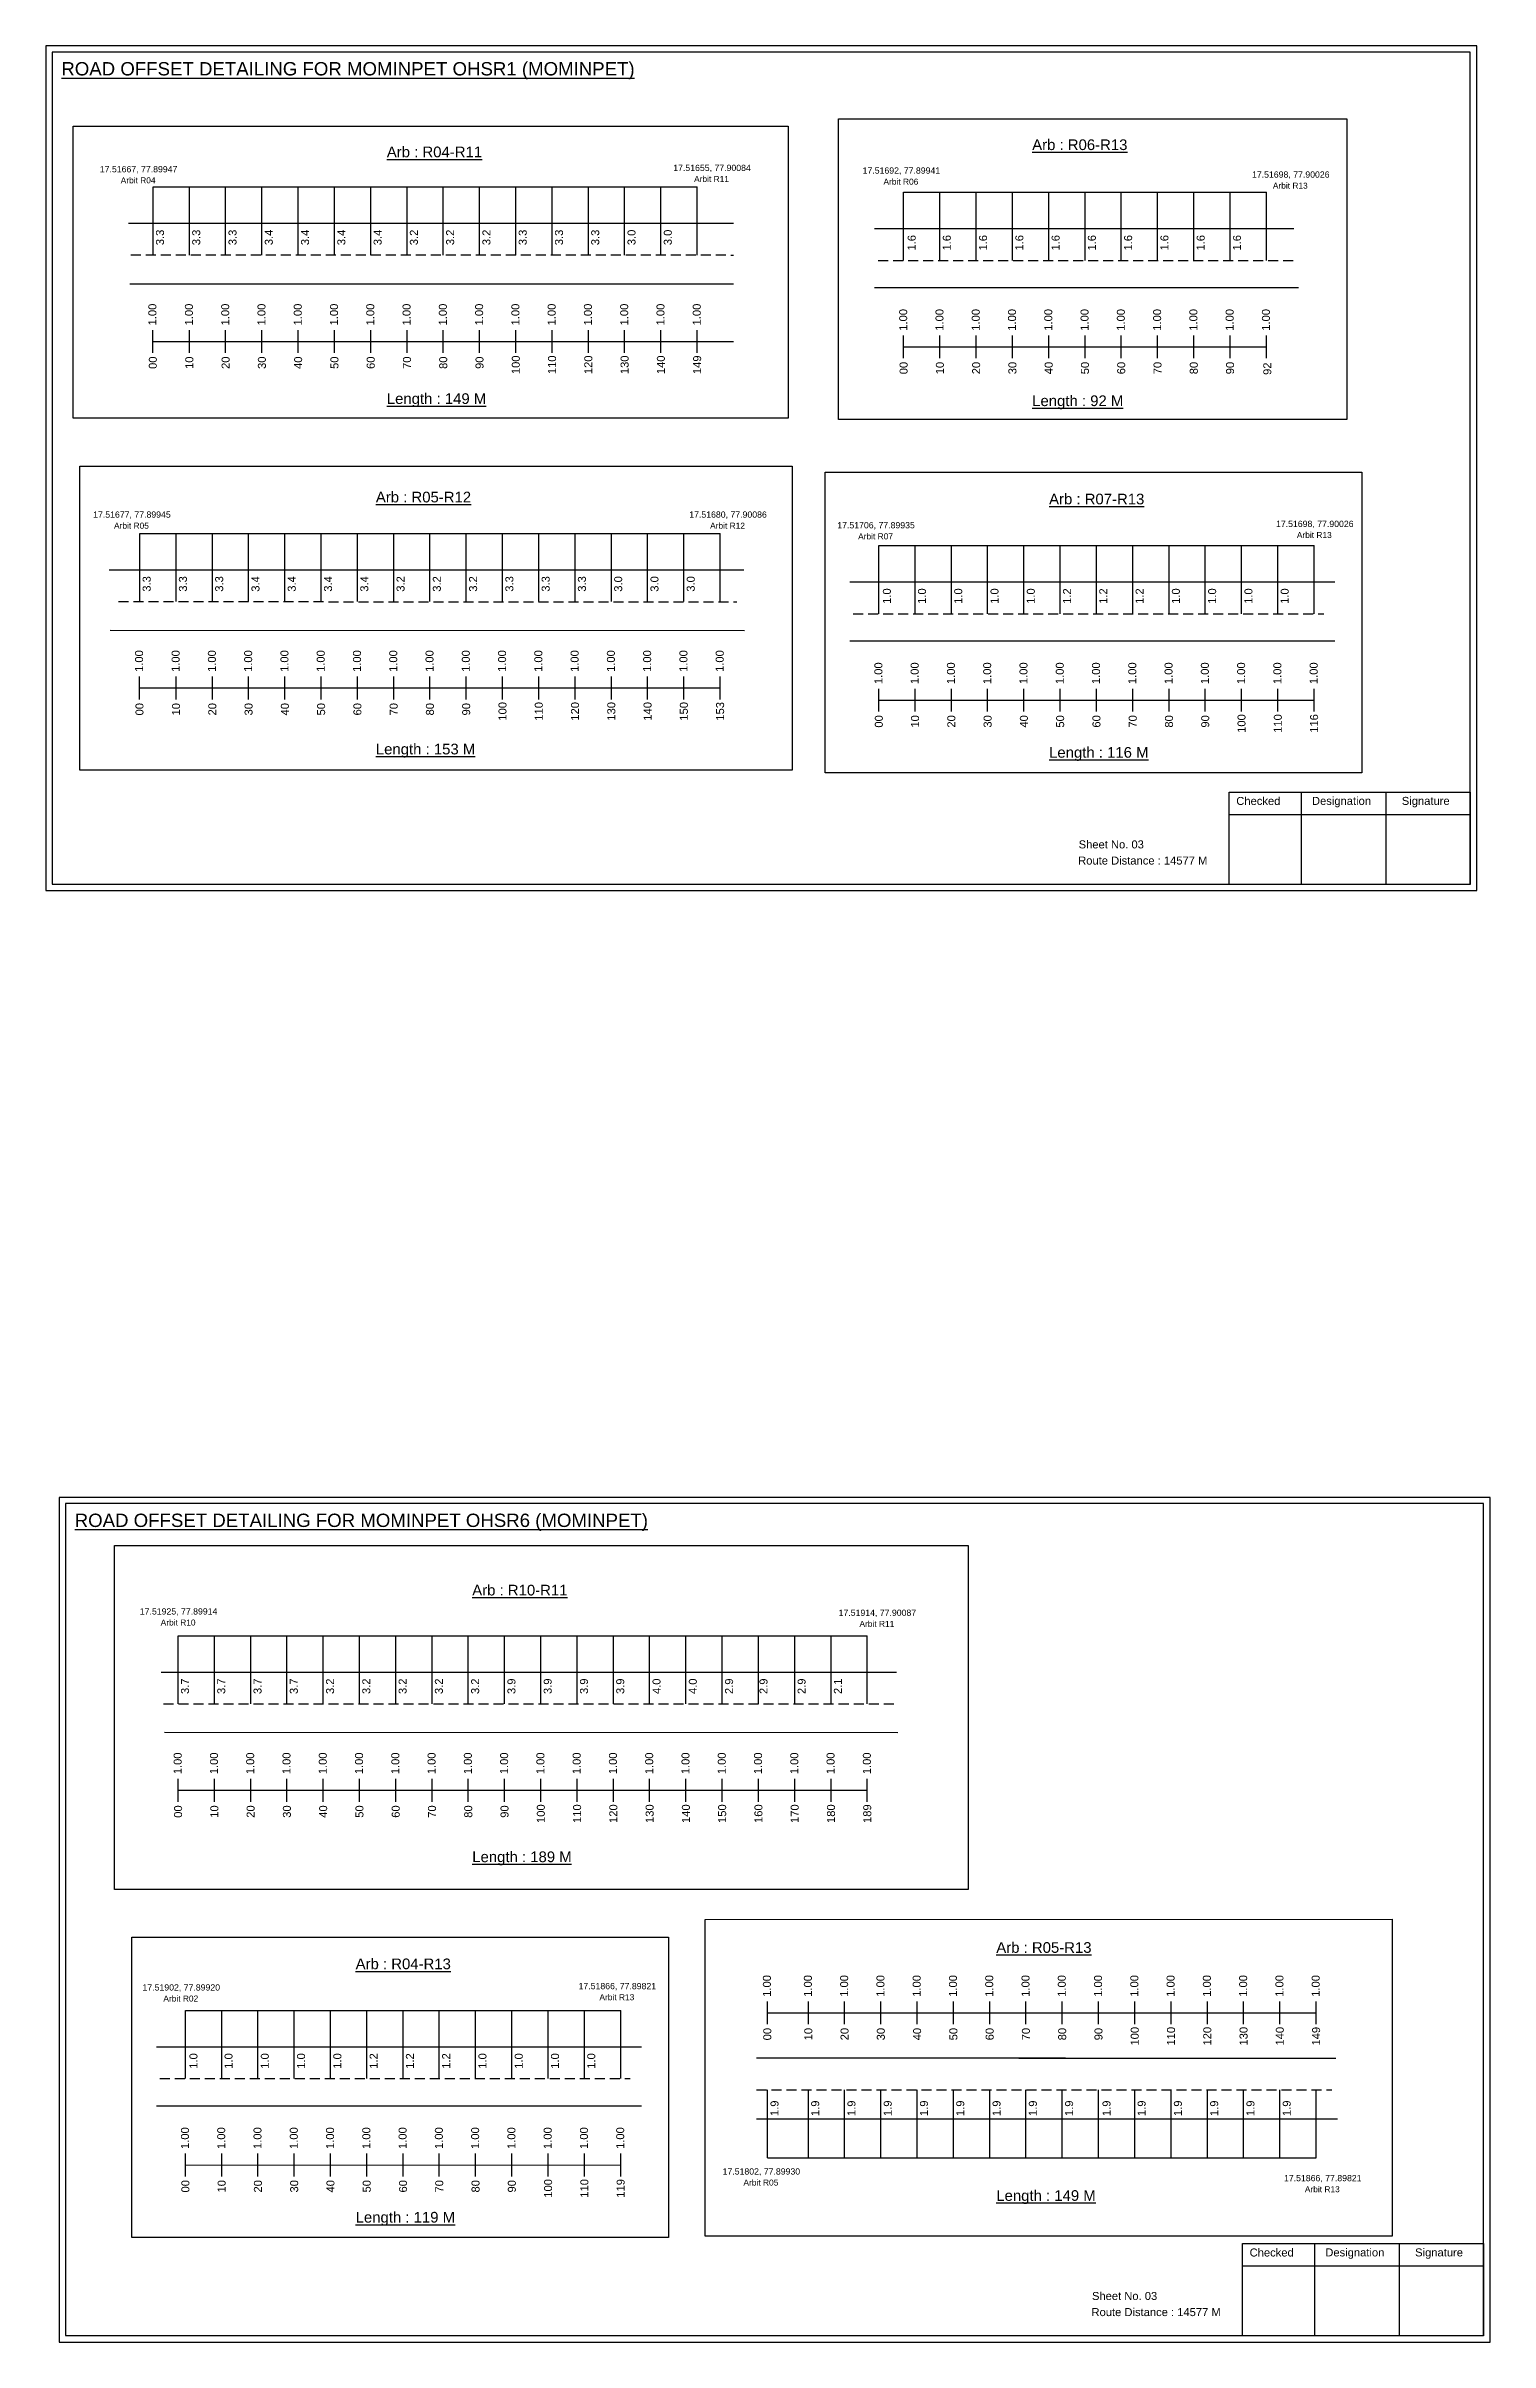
# Model space of a CAD drawing. Header units: inches. Extents: x 1446 to 12099, y 451 to 5049.
# Drawn here: x 4522 to 5063, y 1461 to 2322 of the extents above; entities that cross this region are included whole.
import ezdxf

# ---------------------------------------------------------------- set-up
doc = ezdxf.new("R2010")
doc.units = ezdxf.units.IN
doc.header["$MEASUREMENT"] = 0
doc.linetypes.add('DASHED2', pattern=[0.375, 0.25, -0.125])
doc.layers.add('PDF_Geometry', color=7, linetype='Continuous')
doc.layers.add('PDF_Text', color=5, linetype='Continuous')
doc.styles.add('PDF Arial', font='arial.ttf')
doc.styles.get("Standard").update_dxf_attribs({"font": 'arial.ttf'})

msp = doc.modelspace()

# ---------------------------------------------------------------- linework, layer by layer
at = {"color": 5}
for p, q in [((4561.98, 2268.7), (4765.98, 2268.7)), ((4843.39, 2266.7), (4979.39, 2266.7)), ((4556.99, 2138.76), (4774.59, 2138.76)), ((4834.09, 2134.2), (4997.29, 2134.2)), ((4571.36, 1725.41), (4829.76, 1725.43)), ((4574.09, 1584.91), (4737.29, 1584.91)), ((4792.29, 1529.59), (4998.06, 1529.59))]:
    msp.add_line(p, q, dxfattribs=at)
for p, q in [((4561.98, 2243.16), (4561.98, 2268.7)), ((4575.58, 2243.16), (4575.58, 2268.7)), ((4589.18, 2243.16), (4589.18, 2268.7)), ((4602.78, 2243.16), (4602.78, 2268.7)), ((4616.38, 2243.16), (4616.38, 2268.7)), ((4629.98, 2243.16), (4629.98, 2268.7)), ((4643.58, 2243.16), (4643.58, 2268.7)), ((4657.18, 2243.16), (4657.18, 2268.7)), ((4670.78, 2243.16), (4670.78, 2268.7)), ((4684.38, 2243.16), (4684.38, 2268.7)), ((4697.98, 2243.16), (4697.98, 2268.7)), ((4711.58, 2243.16), (4711.58, 2268.7)), ((4725.18, 2243.16), (4725.18, 2268.7)), ((4738.78, 2243.16), (4738.78, 2268.7)), ((4752.38, 2243.16), (4752.38, 2268.7)), ((4765.98, 2243.16), (4765.98, 2268.7)), ((4843.39, 2241.16), (4843.39, 2266.7)), ((4856.99, 2241.16), (4856.99, 2266.7)), ((4870.59, 2241.16), (4870.59, 2266.7)), ((4884.19, 2241.16), (4884.19, 2266.7)), ((4897.79, 2241.16), (4897.79, 2266.7)), ((4911.39, 2241.16), (4911.39, 2266.7)), ((4924.99, 2241.16), (4924.99, 2266.7)), ((4938.59, 2241.16), (4938.59, 2266.7)), ((4952.19, 2241.16), (4952.19, 2266.7)), ((4965.79, 2241.16), (4965.79, 2266.7)), ((4979.39, 2241.16), (4979.39, 2266.7)), ((4552.79, 2255.05), (4779.58, 2255.05)), ((4832.51, 2253.05), (4989.67, 2253.05)), ((4553.26, 2232.36), (4779.58, 2232.33)), ((4991.49, 2230.86), (4832.51, 2230.86)), ((4556.99, 2113.23), (4556.99, 2138.76)), ((4570.59, 2113.23), (4570.59, 2138.76)), ((4584.19, 2113.23), (4584.19, 2138.76)), ((4597.79, 2113.23), (4597.79, 2138.76)), ((4611.39, 2113.23), (4611.39, 2138.76)), ((4624.99, 2113.23), (4624.99, 2138.76)), ((4638.59, 2113.23), (4638.59, 2138.76)), ((4652.19, 2113.23), (4652.19, 2138.76)), ((4665.79, 2113.23), (4665.79, 2138.76)), ((4679.39, 2113.23), (4679.39, 2138.76)), ((4692.99, 2113.23), (4692.99, 2138.76)), ((4706.59, 2113.23), (4706.59, 2138.76)), ((4720.19, 2113.23), (4720.19, 2138.76)), ((4733.79, 2113.23), (4733.79, 2138.76)), ((4747.39, 2113.23), (4747.39, 2138.76)), ((4760.99, 2113.23), (4760.99, 2138.76)), ((4774.59, 2113.23), (4774.59, 2138.76)), ((4834.09, 2108.66), (4834.09, 2134.2)), ((4847.69, 2108.66), (4847.69, 2134.2)), ((4861.29, 2108.66), (4861.29, 2134.2)), ((4874.89, 2108.66), (4874.89, 2134.2)), ((4888.49, 2108.66), (4888.49, 2134.2)), ((4902.09, 2108.66), (4902.09, 2134.2)), ((4915.69, 2108.66), (4915.69, 2134.2)), ((4929.29, 2108.66), (4929.29, 2134.2)), ((4942.89, 2108.66), (4942.89, 2134.2)), ((4956.49, 2108.66), (4956.49, 2134.2)), ((4970.09, 2108.66), (4970.09, 2134.2)), ((4983.69, 2108.66), (4983.69, 2134.2)), ((4997.29, 2108.66), (4997.29, 2134.2)), ((4545.45, 2125.11), (4783.53, 2125.11)), ((4823.22, 2120.55), (5005.12, 2120.55)), ((4545.84, 2102.43), (4783.69, 2102.39)), ((5005.12, 2098.36), (4823.22, 2098.36)), ((4571.36, 1699.89), (4571.36, 1725.43)), ((4584.96, 1699.89), (4584.96, 1725.43)), ((4598.56, 1699.89), (4598.56, 1725.43)), ((4612.16, 1699.89), (4612.16, 1725.43)), ((4625.76, 1699.89), (4625.76, 1725.43)), ((4639.36, 1699.89), (4639.36, 1725.43)), ((4652.96, 1699.89), (4652.96, 1725.43)), ((4666.56, 1699.89), (4666.56, 1725.43)), ((4680.16, 1699.89), (4680.16, 1725.43)), ((4693.76, 1699.89), (4693.76, 1725.43)), ((4707.36, 1699.89), (4707.36, 1725.43)), ((4720.96, 1699.89), (4720.96, 1725.43)), ((4734.56, 1699.89), (4734.56, 1725.43)), ((4748.16, 1699.89), (4748.16, 1725.43)), ((4761.76, 1699.89), (4761.76, 1725.43)), ((4775.36, 1699.89), (4775.36, 1725.43)), ((4788.96, 1699.89), (4788.96, 1725.43)), ((4802.56, 1699.89), (4802.56, 1725.43)), ((4816.16, 1699.89), (4816.16, 1725.43)), ((4829.76, 1699.89), (4829.76, 1725.43)), ((4564.94, 1711.77), (4840.74, 1711.77)), ((4566.19, 1689.21), (4841.19, 1689.17)), ((4574.09, 1559.38), (4574.09, 1584.91)), ((4587.69, 1559.38), (4587.69, 1584.91)), ((4601.29, 1559.38), (4601.29, 1584.91)), ((4614.89, 1559.38), (4614.89, 1584.91)), ((4628.49, 1559.38), (4628.49, 1584.91)), ((4642.09, 1559.38), (4642.09, 1584.91)), ((4655.69, 1559.38), (4655.69, 1584.91)), ((4669.29, 1559.38), (4669.29, 1584.91)), ((4682.89, 1559.38), (4682.89, 1584.91)), ((4696.49, 1559.38), (4696.49, 1584.91)), ((4710.09, 1559.38), (4710.09, 1584.91)), ((4723.69, 1559.38), (4723.69, 1584.91)), ((4737.29, 1559.38), (4737.29, 1584.91)), ((4563.22, 1571.26), (4745.12, 1571.26)), ((4904.06, 1567.01), (4788.22, 1567.01)), ((4886.58, 1567.01), (5005.48, 1567.01)), ((4792.29, 1529.59), (4792.29, 1555.13)), ((4807.66, 1529.59), (4807.66, 1555.13)), ((4821.26, 1529.59), (4821.26, 1555.13)), ((4834.86, 1529.59), (4834.86, 1555.13)), ((4848.46, 1529.59), (4848.46, 1555.13)), ((4862.06, 1529.59), (4862.06, 1555.13)), ((4875.66, 1529.59), (4875.66, 1555.13)), ((4889.26, 1529.59), (4889.26, 1555.13)), ((4902.86, 1529.59), (4902.86, 1555.13)), ((4916.46, 1529.59), (4916.46, 1555.13)), ((4930.06, 1529.59), (4930.06, 1555.13)), ((4943.66, 1529.59), (4943.66, 1555.13)), ((4957.26, 1529.59), (4957.26, 1555.13)), ((4970.86, 1529.59), (4970.86, 1555.13)), ((4984.46, 1529.59), (4984.46, 1555.13)), ((4998.06, 1529.59), (4998.06, 1555.13)), ((4745.12, 1549.08), (4563.22, 1549.08)), ((4788.22, 1544.33), (5006.03, 1544.33))]:
    msp.add_line(p, q)
at = {"linetype": 'DASHED2', "ltscale": 15}
for p, q in [((4553.58, 2243.21), (4779.58, 2243.16)), ((4833.79, 2241.16), (4989.67, 2241.16)), ((4548.95, 2113.23), (4780.83, 2113.05)), ((4824.49, 2108.66), (5000.9, 2108.66)), ((4565.9, 1699.89), (4839.95, 1699.93)), ((4564.49, 1559.38), (4740.9, 1559.38)), ((4788.22, 1555.13), (5003.99, 1555.13))]:
    msp.add_line(p, q, dxfattribs=at)
at = {"color": 217, "true_color": 0x93278f}
for p, q in [((4561.88, 2206.47), (4561.88, 2215.02)), ((4575.58, 2206.47), (4575.58, 2215.02)), ((4589.18, 2206.47), (4589.18, 2215.02)), ((4602.78, 2206.47), (4602.78, 2215.02)), ((4616.38, 2206.47), (4616.38, 2215.02)), ((4629.98, 2206.47), (4629.98, 2215.02)), ((4643.58, 2206.47), (4643.58, 2215.02)), ((4657.18, 2206.47), (4657.18, 2215.02)), ((4670.78, 2206.47), (4670.78, 2215.02)), ((4684.38, 2206.47), (4684.38, 2215.02)), ((4697.98, 2206.47), (4697.98, 2215.02)), ((4711.58, 2206.47), (4711.58, 2215.02)), ((4725.18, 2206.47), (4725.18, 2215.02)), ((4738.78, 2206.47), (4738.78, 2215.02)), ((4752.38, 2206.47), (4752.38, 2215.02)), ((4765.98, 2206.47), (4765.98, 2215.02)), ((4843.39, 2204.46), (4843.39, 2213.02)), ((4856.99, 2204.46), (4856.99, 2213.02)), ((4870.59, 2204.46), (4870.59, 2213.02)), ((4884.19, 2204.46), (4884.19, 2213.02)), ((4897.79, 2204.46), (4897.79, 2213.02)), ((4911.39, 2204.46), (4911.39, 2213.02)), ((4924.99, 2204.46), (4924.99, 2213.02)), ((4938.59, 2204.46), (4938.59, 2213.02)), ((4952.19, 2204.46), (4952.19, 2213.02)), ((4965.79, 2204.46), (4965.79, 2213.02)), ((4979.39, 2204.46), (4979.39, 2213.02)), ((4561.98, 2210.74), (4779.58, 2210.78)), ((4843.39, 2208.73), (4979.39, 2208.76)), ((4556.89, 2076.53), (4556.89, 2085.08)), ((4570.59, 2076.53), (4570.59, 2085.08)), ((4584.19, 2076.53), (4584.19, 2085.08)), ((4597.79, 2076.53), (4597.79, 2085.08)), ((4611.39, 2076.53), (4611.39, 2085.08)), ((4624.99, 2076.53), (4624.99, 2085.08)), ((4638.59, 2076.53), (4638.59, 2085.08)), ((4652.19, 2076.53), (4652.19, 2085.08)), ((4665.79, 2076.53), (4665.79, 2085.08)), ((4679.39, 2076.53), (4679.39, 2085.08)), ((4692.99, 2076.53), (4692.99, 2085.08)), ((4706.59, 2076.53), (4706.59, 2085.08)), ((4720.19, 2076.53), (4720.19, 2085.08)), ((4733.79, 2076.53), (4733.79, 2085.08)), ((4747.39, 2076.53), (4747.39, 2085.08)), ((4760.99, 2076.53), (4760.99, 2085.08)), ((4774.59, 2076.53), (4774.59, 2085.08)), ((4556.99, 2080.8), (4774.59, 2080.84)), ((4834.09, 2071.96), (4834.09, 2080.52)), ((4834.09, 2076.23), (4997.29, 2076.26)), ((4847.69, 2071.96), (4847.69, 2080.52)), ((4861.29, 2071.96), (4861.29, 2080.52)), ((4874.89, 2071.96), (4874.89, 2080.52)), ((4888.49, 2071.96), (4888.49, 2080.52)), ((4902.09, 2071.96), (4902.09, 2080.52)), ((4915.69, 2071.96), (4915.69, 2080.52)), ((4929.29, 2071.96), (4929.29, 2080.52)), ((4942.89, 2071.96), (4942.89, 2080.52)), ((4956.49, 2071.96), (4956.49, 2080.52)), ((4970.09, 2071.96), (4970.09, 2080.52)), ((4983.69, 2071.96), (4983.69, 2080.52)), ((4997.29, 2071.96), (4997.29, 2080.52)), ((4571.36, 1663.19), (4571.36, 1671.75)), ((4584.96, 1663.19), (4584.96, 1671.75)), ((4598.56, 1663.19), (4598.56, 1671.75)), ((4612.16, 1663.19), (4612.16, 1671.75)), ((4625.76, 1663.19), (4625.76, 1671.75)), ((4639.36, 1663.19), (4639.36, 1671.75)), ((4652.96, 1663.19), (4652.96, 1671.75)), ((4666.56, 1663.19), (4666.56, 1671.75)), ((4680.16, 1663.19), (4680.16, 1671.75)), ((4693.76, 1663.19), (4693.76, 1671.75)), ((4707.36, 1663.19), (4707.36, 1671.75)), ((4720.96, 1663.19), (4720.96, 1671.75)), ((4734.56, 1663.19), (4734.56, 1671.75)), ((4748.16, 1663.19), (4748.16, 1671.75)), ((4761.76, 1663.19), (4761.76, 1671.75)), ((4775.36, 1663.19), (4775.36, 1671.75)), ((4788.96, 1663.19), (4788.96, 1671.75)), ((4802.56, 1663.19), (4802.56, 1671.75)), ((4816.16, 1663.19), (4816.16, 1671.75)), ((4829.76, 1663.19), (4829.76, 1671.75)), ((4571.36, 1667.46), (4829.76, 1667.51)), ((4792.29, 1579.74), (4792.29, 1588.29)), ((4807.66, 1579.74), (4807.66, 1588.29)), ((4821.26, 1579.74), (4821.26, 1588.29)), ((4834.86, 1579.74), (4834.86, 1588.29)), ((4848.46, 1579.74), (4848.46, 1588.29)), ((4862.06, 1579.74), (4862.06, 1588.29)), ((4875.66, 1579.74), (4875.66, 1588.29)), ((4889.26, 1579.74), (4889.26, 1588.29)), ((4902.86, 1579.74), (4902.86, 1588.29)), ((4916.46, 1579.74), (4916.46, 1588.29)), ((4930.06, 1579.74), (4930.06, 1588.29)), ((4943.66, 1579.74), (4943.66, 1588.29)), ((4957.26, 1579.74), (4957.26, 1588.29)), ((4970.86, 1579.74), (4970.86, 1588.29)), ((4984.46, 1579.74), (4984.46, 1588.29)), ((4998.06, 1579.74), (4998.06, 1588.29)), ((4792.29, 1584), (4998.06, 1584.01)), ((4574.09, 1522.68), (4574.09, 1531.24)), ((4574.09, 1526.95), (4737.29, 1526.98)), ((4587.69, 1522.68), (4587.69, 1531.24)), ((4601.29, 1522.68), (4601.29, 1531.24)), ((4614.89, 1522.68), (4614.89, 1531.24)), ((4628.49, 1522.68), (4628.49, 1531.24)), ((4642.09, 1522.68), (4642.09, 1531.24)), ((4655.69, 1522.68), (4655.69, 1531.24)), ((4669.29, 1522.68), (4669.29, 1531.24)), ((4682.89, 1522.68), (4682.89, 1531.24)), ((4696.49, 1522.68), (4696.49, 1531.24)), ((4710.09, 1522.68), (4710.09, 1531.24)), ((4723.69, 1522.68), (4723.69, 1531.24)), ((4737.29, 1522.68), (4737.29, 1531.24))]:
    msp.add_line(p, q, dxfattribs=at)
for points in [[(4532, 2291.52), (4800.08, 2291.52), (4800.08, 2182), (4532, 2182)], [(4819, 2294.18), (5009.55, 2294.18), (5009.55, 2181.5), (4819, 2181.5)], [(4534.5, 2163.92), (4801.62, 2163.92), (4801.62, 2050), (4534.5, 2050)], [(4814, 2161.68), (5015.24, 2161.68), (5015.24, 2049), (4814, 2049)], [(4547.5, 1759.21), (4867.55, 1759.21), (4867.55, 1630.22), (4547.5, 1630.22)], [(4769, 1619.04), (5026.53, 1619.09), (5026.53, 1500.27), (4769, 1500.22)], [(4554, 1612.4), (4755.24, 1612.4), (4755.24, 1499.72), (4554, 1499.72)]]:
    msp.add_lwpolyline(points, close=True)
at = {"layer": 'PDF_Geometry'}
for points in [[(4521.79, 2321.56), (4521.79, 2004.85), (5058.27, 2004.85), (5058.27, 2321.56)], [(4524.12, 2319.23), (4524.12, 2007.27), (5055.85, 2007.27), (5055.85, 2319.23)], [(4526.79, 1777.28), (4526.79, 1460.56), (5063.27, 1460.56), (5063.27, 1777.28)], [(4529.12, 1774.95), (4529.12, 1462.98), (5060.85, 1462.98), (5060.85, 1774.95)]]:
    msp.add_lwpolyline(points, close=True, dxfattribs=at)
at = {"layer": 'PDF_Geometry', "color": 242, "true_color": 0xcc1f26}
for points in [[(5055.85, 2007.17), (4965.5, 2007.17), (4965.5, 2041.78), (5055.85, 2041.78)], [(5060.85, 1462.89), (4970.5, 1462.89), (4970.5, 1497.5), (5060.85, 1497.5)]]:
    msp.add_lwpolyline(points, close=True, dxfattribs=at)
for points in [[(4992.49, 2041.78), (4992.49, 2007.17)], [(5024.21, 2041.78), (5024.21, 2007.17)], [(4965.5, 2033.41), (5055.85, 2033.41)], [(4997.49, 1497.5), (4997.49, 1462.89)], [(5029.21, 1497.5), (5029.21, 1462.89)], [(4970.5, 1489.13), (5060.85, 1489.13)]]:
    msp.add_lwpolyline(points, dxfattribs=at)

# ---------------------------------------------------------------- texts
at = {"color": 242, "true_color": 0xcd2027}
for s, height, p in [('%%UROAD OFFSET DETAILING FOR MOMINPET OHSR1 (MOMINPET)', 5, (4527.57, 2310.49)), ('%%UArb : R04-R11', 4, (4649.61, 2279.81)), ('%%UArb : R06-R13', 4, (4891.59, 2282.51)), ('%%ULength : 149 M', 4, (4649.61, 2187.31)), ('%%ULength : 92 M', 4, (4891.59, 2186.51)), ('%%UArb : R05-R12', 4, (4645.5, 2150.4)), ('%%UArb : R07-R13', 4, (4897.92, 2149.66)), ('%%ULength : 153 M', 4, (4645.5, 2055.9)), ('%%ULength : 116 M', 4, (4897.92, 2054.66)), ('%%UROAD OFFSET DETAILING FOR MOMINPET OHSR6 (MOMINPET)', 5, (4532.57, 1766.2)), ('%%UArb : R10-R11', 4, (4681.64, 1740.53)), ('%%ULength : 189 M', 4, (4681.64, 1640.53)), ('%%UArb : R05-R13', 4, (4878.13, 1606.52)), ('%%UArb : R04-R13', 4, (4637.92, 1600.38)), ('%%ULength : 149 M', 4, (4878.13, 1513.52)), ('%%ULength : 119 M', 4, (4637.92, 1505.38))]:
    msp.add_text(s, height=height, dxfattribs=at).set_placement(p)
at = {"color": 5}
for s, height, p in [('17.51667, 77.89947', 2.34, (4542, 2274.16)), ('17.51655, 77.90084', 2.34, (4757, 2274.66)), ('17.51692, 77.89941', 2.34, (4828, 2273.66)), ('17.51698, 77.90026', 2.34, (4974, 2272.16)), ('Arbit R04', 2.246, (4549.82, 2270.04)), ('Arbit R11', 2.246, (4764.82, 2270.54)), ('Arbit R06', 2.246, (4835.82, 2269.54)), ('Arbit R13', 2.246, (4981.82, 2268.04)), ('17.51677, 77.89945', 2.34, (4539.5, 2144.66)), ('17.51680, 77.90086', 2.34, (4763, 2144.66)), ('Arbit R05', 2.246, (4547.32, 2140.54)), ('Arbit R12', 2.246, (4770.82, 2140.54)), ('17.51706, 77.89935', 2.34, (4818.5, 2140.66)), ('Arbit R07', 2.246, (4826.32, 2136.54)), ('17.51698, 77.90026', 2.34, (4983, 2141.17)), ('Arbit R13', 2.246, (4990.82, 2137.04)), ('17.51925, 77.89914', 2.34, (4557, 1733.38)), ('Arbit R10', 2.246, (4564.82, 1729.26)), ('17.51914, 77.90087', 2.34, (4819, 1732.88)), ('Arbit R11', 2.246, (4826.82, 1728.76)), ('17.51902, 77.89920', 2.34, (4558, 1592.38)), ('17.51866, 77.89821', 2.34, (4721.5, 1592.88)), ('Arbit R02', 2.246, (4565.82, 1588.26)), ('Arbit R13', 2.246, (4729.32, 1588.76)), ('17.51802, 77.89930', 2.34, (4775.5, 1523.38)), ('Arbit R05', 2.246, (4783.32, 1519.26)), ('17.51866, 77.89821', 2.34, (4986, 1520.88)), ('Arbit R13', 2.246, (4993.82, 1516.76))]:
    msp.add_text(s, height=height, dxfattribs=at).set_placement(p)
for s, p in [('3.3', (4566.05, 2246.84)), ('3.3', (4579.65, 2246.84)), ('3.3', (4593.25, 2246.84)), ('3.4', (4606.85, 2246.84)), ('3.4', (4620.45, 2246.84)), ('3.4', (4634.05, 2246.84)), ('3.4', (4647.65, 2246.84)), ('3.2', (4661.25, 2246.84)), ('3.2', (4674.85, 2246.84)), ('3.2', (4688.45, 2246.84)), ('3.3', (4702.05, 2246.84)), ('3.3', (4715.65, 2246.84)), ('3.3', (4729.25, 2246.84)), ('3.0', (4742.85, 2246.84)), ('3.0', (4756.45, 2246.84)), ('1.6', (4847.9, 2244.84)), ('1.6', (4861.06, 2244.84)), ('1.6', (4874.66, 2244.84)), ('1.6', (4888.26, 2244.84)), ('1.6', (4901.86, 2244.84)), ('1.6', (4915.46, 2244.84)), ('1.6', (4929.06, 2244.84)), ('1.6', (4942.66, 2244.84)), ('1.6', (4956.26, 2244.84)), ('1.6', (4969.86, 2244.84)), ('3.3', (4561.06, 2116.9)), ('3.3', (4574.66, 2116.9)), ('3.3', (4588.26, 2116.9)), ('3.4', (4601.86, 2116.9)), ('3.4', (4615.46, 2116.9)), ('3.4', (4629.06, 2116.9)), ('3.4', (4642.66, 2116.9)), ('3.2', (4656.26, 2116.9)), ('3.2', (4669.86, 2116.9)), ('3.2', (4683.46, 2116.9)), ('3.3', (4697.06, 2116.9)), ('3.3', (4710.66, 2116.9)), ('3.3', (4724.26, 2116.9)), ('3.0', (4737.86, 2116.9)), ('3.0', (4751.46, 2116.9)), ('3.0', (4765.06, 2116.9)), ('1.0', (4838.6, 2112.34)), ('1.0', (4851.76, 2112.34)), ('1.0', (4865.36, 2112.34)), ('1.0', (4878.96, 2112.34)), ('1.0', (4892.56, 2112.34)), ('1.2', (4906.16, 2112.34)), ('1.2', (4919.76, 2112.34)), ('1.2', (4933.36, 2112.34)), ('1.0', (4946.96, 2112.34)), ('1.0', (4960.56, 2112.34)), ('1.0', (4974.16, 2112.34)), ('1.0', (4987.76, 2112.34)), ('3.7', (4575.43, 1703.56)), ('3.7', (4589.03, 1703.56)), ('3.7', (4602.63, 1703.56)), ('3.7', (4616.23, 1703.56)), ('3.2', (4629.83, 1703.56)), ('3.2', (4643.43, 1703.56)), ('3.2', (4657.03, 1703.56)), ('3.2', (4670.63, 1703.56)), ('3.2', (4684.23, 1703.56)), ('3.9', (4697.83, 1703.56)), ('3.9', (4711.43, 1703.56)), ('3.9', (4725.03, 1703.56)), ('3.9', (4738.63, 1703.56)), ('4.0', (4752.23, 1703.56)), ('4.0', (4765.83, 1703.56)), ('2.9', (4779.43, 1703.56)), ('2.9', (4792.34, 1703.56)), ('2.9', (4806.63, 1703.56)), ('2.1', (4820.23, 1703.56)), ('1.0', (4578.6, 1563.05)), ('1.0', (4591.76, 1563.05)), ('1.0', (4605.36, 1563.05)), ('1.0', (4618.96, 1563.05)), ('1.0', (4632.56, 1563.05)), ('1.2', (4646.16, 1563.05)), ('1.2', (4659.76, 1563.05)), ('1.2', (4673.36, 1563.05)), ('1.0', (4686.96, 1563.05)), ('1.0', (4700.56, 1563.05)), ('1.0', (4714.16, 1563.05)), ('1.0', (4727.76, 1563.05)), ('1.9', (4796.46, 1545.32)), ('1.9', (4811.72, 1545.32)), ('1.9', (4825.32, 1545.32)), ('1.9', (4838.92, 1545.32)), ('1.9', (4852.52, 1545.32)), ('1.9', (4866.12, 1545.32)), ('1.9', (4879.72, 1545.32)), ('1.9', (4893.32, 1545.32)), ('1.9', (4906.92, 1545.32)), ('1.9', (4920.95, 1545.32)), ('1.9', (4934.12, 1545.32)), ('1.9', (4947.72, 1545.32)), ('1.9', (4961.32, 1545.32)), ('1.9', (4974.92, 1545.32)), ('1.9', (4988.52, 1545.32))]:
    msp.add_text(s, height=3, rotation=90).set_placement(p)
at = {"color": 217, "true_color": 0x93278f}
for s, p in [('1.00', (4563.2, 2216.76)), ('1.00', (4576.91, 2216.76)), ('1.00', (4590.51, 2216.76)), ('1.00', (4604.11, 2216.76)), ('1.00', (4617.71, 2216.76)), ('1.00', (4631.31, 2216.76)), ('1.00', (4644.91, 2216.76)), ('1.00', (4658.51, 2216.76)), ('1.00', (4672.11, 2216.76)), ('1.00', (4685.71, 2216.76)), ('1.00', (4699.31, 2216.76)), ('1.00', (4712.91, 2216.76)), ('1.00', (4726.51, 2216.76)), ('1.00', (4740.11, 2216.76)), ('1.00', (4753.71, 2216.76)), ('1.00', (4767.31, 2216.76)), ('1.00', (4844.72, 2214.76)), ('1.00', (4858.32, 2214.76)), ('1.00', (4871.92, 2214.76)), ('1.00', (4885.52, 2214.76)), ('1.00', (4899.12, 2214.76)), ('1.00', (4912.72, 2214.76)), ('1.00', (4926.32, 2214.76)), ('1.00', (4939.92, 2214.76)), ('1.00', (4953.52, 2214.76)), ('1.00', (4967.12, 2214.76)), ('1.00', (4980.72, 2214.76)), ('00', (4563.36, 2200.44)), ('10', (4577.06, 2200.44)), ('20', (4590.66, 2200.44)), ('30', (4604.26, 2200.44)), ('40', (4617.86, 2200.44)), ('50', (4631.46, 2200.44)), ('60', (4645.06, 2200.44)), ('70', (4658.66, 2200.44)), ('80', (4672.26, 2200.44)), ('90', (4685.86, 2200.44)), ('100', (4699.46, 2198.49)), ('110', (4713.06, 2198.49)), ('120', (4726.66, 2198.49)), ('130', (4740.26, 2198.49)), ('140', (4753.86, 2198.49)), ('149', (4767.46, 2198.49)), ('00', (4844.87, 2198.44)), ('10', (4858.47, 2198.44)), ('20', (4872.07, 2198.44)), ('30', (4885.67, 2198.44)), ('40', (4899.27, 2198.44)), ('50', (4912.87, 2198.44)), ('60', (4926.47, 2198.44)), ('70', (4940.07, 2198.44)), ('80', (4953.67, 2198.44)), ('90', (4967.27, 2198.44)), ('92', (4981.24, 2198.19)), ('1.00', (4558.21, 2086.82)), ('1.00', (4571.92, 2086.82)), ('1.00', (4585.52, 2086.82)), ('1.00', (4599.12, 2086.82)), ('1.00', (4612.72, 2086.82)), ('1.00', (4626.32, 2086.82)), ('1.00', (4639.92, 2086.82)), ('1.00', (4653.52, 2086.82)), ('1.00', (4667.12, 2086.82)), ('1.00', (4680.72, 2086.82)), ('1.00', (4694.32, 2086.82)), ('1.00', (4707.92, 2086.82)), ('1.00', (4721.52, 2086.82)), ('1.00', (4735.12, 2086.82)), ('1.00', (4748.72, 2086.82)), ('1.00', (4762.32, 2086.82)), ('1.00', (4775.92, 2086.82)), ('1.00', (4835.42, 2082.26)), ('1.00', (4849.02, 2082.26)), ('1.00', (4862.62, 2082.26)), ('1.00', (4876.22, 2082.26)), ('1.00', (4889.82, 2082.26)), ('1.00', (4903.42, 2082.26)), ('1.00', (4917.02, 2082.26)), ('1.00', (4930.62, 2082.26)), ('1.00', (4944.22, 2082.26)), ('1.00', (4957.82, 2082.26)), ('1.00', (4971.42, 2082.26)), ('1.00', (4985.02, 2082.26)), ('1.00', (4998.62, 2082.26)), ('00', (4558.36, 2070.5)), ('10', (4572.07, 2070.5)), ('20', (4585.67, 2070.5)), ('30', (4599.27, 2070.5)), ('40', (4612.87, 2070.5)), ('50', (4626.47, 2070.5)), ('60', (4640.07, 2070.5)), ('70', (4653.67, 2070.5)), ('80', (4667.27, 2070.5)), ('90', (4680.87, 2070.5)), ('100', (4694.47, 2068.55)), ('110', (4708.07, 2068.55)), ('120', (4721.67, 2068.55)), ('130', (4735.27, 2068.55)), ('140', (4748.87, 2068.55)), ('150', (4762.47, 2068.55)), ('153', (4776.07, 2068.55)), ('00', (4835.57, 2065.94)), ('10', (4849.17, 2065.94)), ('20', (4862.77, 2065.94)), ('30', (4876.37, 2065.94)), ('40', (4889.97, 2065.94)), ('50', (4903.57, 2065.94)), ('60', (4917.17, 2065.94)), ('70', (4930.77, 2065.94)), ('80', (4944.37, 2065.94)), ('90', (4957.97, 2065.94)), ('100', (4971.57, 2063.98)), ('110', (4985.17, 2063.98)), ('116', (4998.77, 2063.99)), ('1.00', (4572.69, 1673.49)), ('1.00', (4586.29, 1673.49)), ('1.00', (4599.89, 1673.49)), ('1.00', (4613.49, 1673.49)), ('1.00', (4627.09, 1673.49)), ('1.00', (4640.69, 1673.49)), ('1.00', (4654.29, 1673.49)), ('1.00', (4667.89, 1673.49)), ('1.00', (4681.49, 1673.49)), ('1.00', (4695.09, 1673.49)), ('1.00', (4708.69, 1673.49)), ('1.00', (4722.29, 1673.49)), ('1.00', (4735.89, 1673.49)), ('1.00', (4749.49, 1673.49)), ('1.00', (4763.09, 1673.49)), ('1.00', (4776.69, 1673.49)), ('1.00', (4790.29, 1673.49)), ('1.00', (4803.89, 1673.49)), ('1.00', (4817.49, 1673.49)), ('1.00', (4831.09, 1673.49)), ('100', (4708.84, 1655.21)), ('110', (4722.44, 1655.21)), ('120', (4736.04, 1655.21)), ('130', (4749.64, 1655.21)), ('140', (4763.24, 1655.21)), ('150', (4776.84, 1655.21)), ('160', (4790.44, 1655.21)), ('170', (4804.04, 1655.21)), ('180', (4817.64, 1655.21)), ('189', (4831.24, 1655.21)), ('00', (4572.84, 1657.16)), ('10', (4586.44, 1657.16)), ('20', (4600.04, 1657.16)), ('30', (4613.64, 1657.16)), ('40', (4627.24, 1657.16)), ('50', (4640.84, 1657.16)), ('60', (4654.44, 1657.16)), ('70', (4668.04, 1657.16)), ('80', (4681.64, 1657.16)), ('90', (4695.24, 1657.16)), ('1.00', (4793.61, 1590.03)), ('1.00', (4808.98, 1590.03)), ('1.00', (4822.58, 1590.03)), ('1.00', (4836.18, 1590.03)), ('1.00', (4849.78, 1590.03)), ('1.00', (4863.38, 1590.03)), ('1.00', (4876.98, 1590.03)), ('1.00', (4890.58, 1590.03)), ('1.00', (4904.18, 1590.03)), ('1.00', (4917.78, 1590.03)), ('1.00', (4931.38, 1590.03)), ('1.00', (4944.98, 1590.03)), ('1.00', (4958.58, 1590.03)), ('1.00', (4972.18, 1590.03)), ('1.00', (4985.78, 1590.03)), ('1.00', (4999.38, 1590.03)), ('00', (4793.76, 1573.71)), ('10', (4809.13, 1573.71)), ('20', (4822.73, 1573.71)), ('30', (4836.33, 1573.71)), ('40', (4849.93, 1573.71)), ('50', (4863.53, 1573.71)), ('60', (4877.13, 1573.71)), ('70', (4890.73, 1573.71)), ('80', (4904.33, 1573.71)), ('90', (4917.93, 1573.71)), ('100', (4931.53, 1571.76)), ('110', (4945.13, 1571.76)), ('120', (4958.73, 1571.76)), ('130', (4972.33, 1571.76)), ('140', (4985.93, 1571.76)), ('149', (4999.53, 1571.76)), ('1.00', (4575.42, 1532.97)), ('1.00', (4589.02, 1532.97)), ('1.00', (4602.62, 1532.97)), ('1.00', (4616.22, 1532.97)), ('1.00', (4629.82, 1532.97)), ('1.00', (4643.42, 1532.97)), ('1.00', (4657.02, 1532.97)), ('1.00', (4670.62, 1532.97)), ('1.00', (4684.22, 1532.97)), ('1.00', (4697.82, 1532.97)), ('1.00', (4711.42, 1532.97)), ('1.00', (4725.02, 1532.97)), ('1.00', (4738.62, 1532.98)), ('00', (4575.57, 1516.65)), ('10', (4589.17, 1516.65)), ('20', (4602.77, 1516.65)), ('30', (4616.37, 1516.65)), ('40', (4629.97, 1516.65)), ('50', (4643.57, 1516.65)), ('60', (4657.17, 1516.65)), ('70', (4670.77, 1516.65)), ('80', (4684.37, 1516.65)), ('90', (4697.97, 1516.65)), ('100', (4711.57, 1514.7)), ('110', (4725.17, 1514.7)), ('119', (4738.77, 1514.7))]:
    msp.add_text(s, height=3, rotation=90, dxfattribs=at).set_placement(p)
for s, p in [('Sheet No. 03', (4909, 2020.65)), ('Route Distance : 14577 M', (4908.82, 2014.6)), ('Route Distance : 14577 M', (4913.82, 1470.31)), ('Sheet No. 03', (4914, 1476.36))]:
    msp.add_text(s, height=3).set_placement(p)
at = {"layer": 'PDF_Text', "color": 7, "attachment_point": 7, "style": 'PDF Arial'}
for s, insert, char_height in [('Checked', (4968.11, 2036.9), 3.001), ('Designation', (4996.49, 2036.06), 3.0006), ('Signature', (5030.17, 2036.06), 3.001), ('Checked', (4973.11, 1492.61), 3.001), ('Designation', (5001.49, 1491.78), 3.0006), ('Signature', (5035.17, 1491.78), 3.001)]:
    msp.add_mtext(s, dxfattribs=dict(at, insert=insert, char_height=char_height))

doc.saveas('drawing.dxf')
